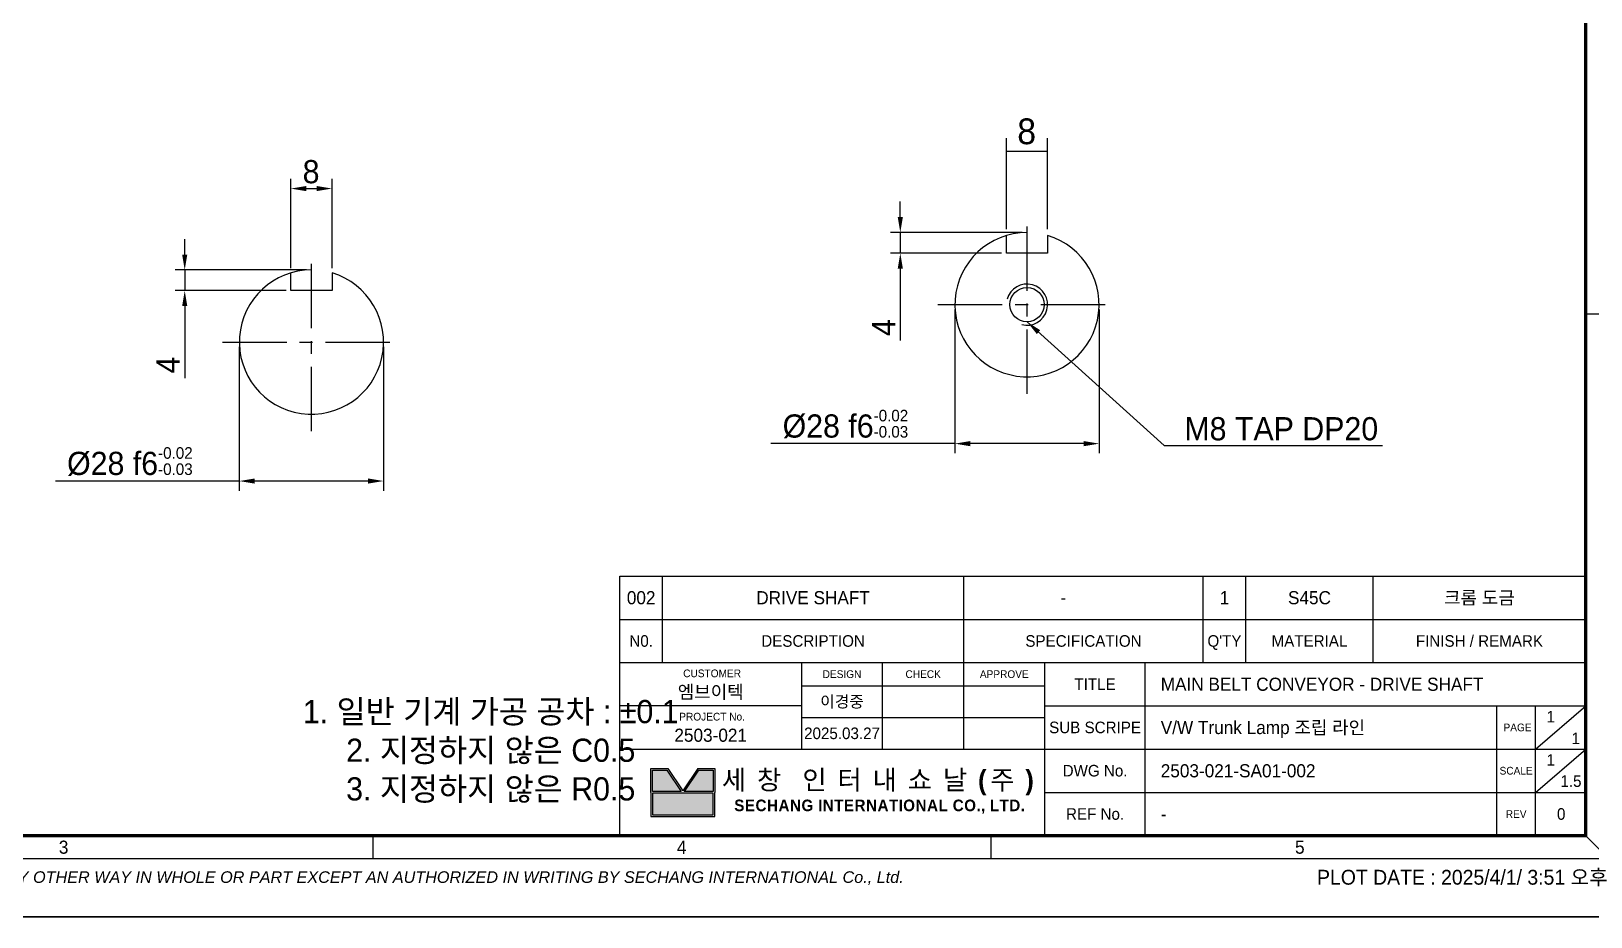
# Model space of a CAD drawing. Header units: inches. Extents: x 0 to 23821, y 0 to 11279.
# Drawn here: x 17371.7 to 17674.5, y 0 to 171.9 of the extents above; entities that cross this region are included whole.
import ezdxf
from ezdxf.enums import TextEntityAlignment as Align

# ---------------------------------------------------------------- set-up
doc = ezdxf.new("R2010")
doc.units = ezdxf.units.IN
doc.header["$LTSCALE"] = 10
doc.header["$MEASUREMENT"] = 0
doc.linetypes.add('CENTER', pattern=[2, 1.25, -0.25, 0.25, -0.25])
doc.layers.get('Defpoints').update_dxf_attribs({"color": 8})
for name, color, linetype in [('11', 1, 'CENTER'), ('D', 3, 'Continuous'), ('T', 3, 'Continuous')]:
    doc.layers.add(name, color=color, linetype=linetype)
doc.styles.add('SCI', font='')
doc.styles.get('SCI').set_extended_font_data('Gulim')
doc.dimstyles.new('SCH', dxfattribs={"dimtxt": 2.5, "dimasz": 2, "dimexe": 1.25, "dimexo": 0.625, "dimtad": 1, "dimdec": 8, "dimtxsty": 'SCI', "dimcen": 2.5, "dimclrd": 4, "dimclre": 4, "dimclrt": 7, "dimadec": 8, "dimazin": 2, "dimtfac": 1, "dimtdec": 8, "dimtmove": 0, "dimatfit": 3, "dimfxl": 1, "dimarcsym": 0})
doc.dimstyles.new('SCH$0', dxfattribs={"dimtxt": 2.5, "dimasz": 2, "dimexe": 1.25, "dimexo": 0.625, "dimtad": 1, "dimdec": 3, "dimtxsty": 'SCI', "dimcen": 2.5, "dimclrd": 4, "dimclre": 4, "dimclrt": 7, "dimadec": 8, "dimazin": 2, "dimtfac": 1, "dimtdec": 3, "dimtmove": 0, "dimatfit": 3, "dimfxl": 1, "dimarcsym": 0})

# ---------------------------------------------------------------- blocks, each defined once
blk = doc.blocks.new('A$C82e70aa9')
h = blk.add_hatch(color=5)
h.dxf.hatch_style = 1
h.paths.add_polyline_path([(290.08, -278.01), (288.21, -278.01), (288.21, -280.8), (291.94, -280.8)])
h.paths.add_polyline_path([(296.06, -278.01), (294.19, -278.01), (292.33, -280.8), (296.06, -280.8)])
h.paths.add_polyline_path([(296.06, -281), (288.21, -281), (288.21, -283.79), (296.06, -283.79)])
for p, q in [((412, -219), (409, -219)), ((284, -252.9), (409, -252.9)), ((284, -286.5), (284, -252.9)), ((409, -252.9), (409, -286.5)), ((284, -258.5), (409, -258.5)), ((284, -264.1), (409, -264.1)), ((307.5, -264.1), (307.5, -275.3)), ((318, -275.3), (318, -264.1)), ((328.5, -275.3), (328.5, -264.1)), ((339, -286.5), (339, -264.1)), ((307.5, -267.1), (339, -267.1)), ((397.5, -286.5), (397.5, -269.7)), ((402.5, -275.3), (409, -269.7)), ((402.5, -286.5), (402.5, -269.7)), ((284, -275.3), (409, -275.3)), ((402.5, -280.9), (409, -275.3)), ((288, -280.9), (288, -277.8)), ((288, -277.8), (290.19, -277.8)), ((288.21, -280.8), (288.21, -278.01)), ((288.21, -278.01), (290.08, -278.01)), ((290.08, -278.01), (291.94, -280.8)), ((290.19, -277.8), (292.13, -280.71)), ((294.08, -277.8), (292.13, -280.71)), ((294.19, -278.01), (292.33, -280.8)), ((294.08, -277.8), (296.27, -277.8)), ((294.19, -278.01), (296.06, -278.01)), ((296.06, -278.01), (296.06, -280.8)), ((296.27, -277.8), (296.27, -280.9)), ((288, -280.9), (288, -284)), ((291.94, -280.8), (288.21, -280.8)), ((296.06, -281), (288.21, -281)), ((288.21, -281), (288.21, -283.79)), ((296.06, -280.8), (292.33, -280.8)), ((296.06, -283.79), (296.06, -281)), ((296.27, -284), (296.27, -280.9)), ((288, -284), (296.27, -284)), ((288.21, -283.79), (296.06, -283.79)), ((284, -286.5), (409, -286.5))]:
    blk.add_line(p, q)
at = {"color": 2}
for p, q in [((252, -286.5), (252, -289.5)), ((332, -286.5), (332, -289.5)), ((409, -286.5), (412, -289.5))]:
    blk.add_line(p, q, dxfattribs=at)
at = {"color": 1}
blk.add_lwpolyline([(0, 0), (420, 0), (420, -297), (0, -297)], close=True, dxfattribs=at)
at = {"color": 2}
blk.add_lwpolyline([(12, -7.5), (412, -7.5), (412, -289.5), (12, -289.5)], close=True, dxfattribs=at)
at = {"const_width": 0.4}
blk.add_lwpolyline([(15, -10.5), (409, -10.5), (409, -286.5), (15, -286.5)], close=True, dxfattribs=at)
at = {"layer": 'D'}
for p, q in [((289.5, -258.5), (289.5, -252.9)), ((328.5, -258.5), (328.5, -252.9)), ((359.5, -258.5), (359.5, -252.9)), ((365, -258.5), (365, -252.9)), ((381.5, -258.5), (381.5, -252.9)), ((289.5, -264.1), (289.5, -258.5)), ((328.5, -264.1), (328.5, -258.5)), ((359.5, -264.1), (359.5, -258.5)), ((365, -264.1), (365, -258.5)), ((381.5, -264.1), (381.5, -258.5)), ((352, -286.5), (352, -264.1)), ((307.5, -269.7), (284, -269.7)), ((339, -269.7), (409, -269.7)), ((307.5, -271.2), (339, -271.2)), ((339, -280.9), (409, -280.9))]:
    blk.add_line(p, q, dxfattribs=at)
at = {"style": 'SCI'}
for s, p in [('N0.', (286.75, -261.3)), ('DESCRIPTION', (309, -261.3)), ('SPECIFICATION', (344, -261.3)), ("Q'TY", (362.25, -261.3)), ('MATERIAL', (373.25, -261.3)), ('FINISH / REMARK', (395.25, -261.3)), ('이경중', (312.75, -269.15))]:
    blk.add_text(s, height=1.5, dxfattribs=at).set_placement(p, align=Align.MIDDLE_CENTER)
at = {"linetype": 'Continuous', "style": 'SCI'}
blk.add_text('PLOT DATE : 2025/4/1/ 3:51 오후', height=1.92, dxfattribs=at).set_placement((411.86, -292.84), align=Align.RIGHT)
at = {"style": 'SCI'}
for s, insert, char_height, width, attachment_point in [(' CUSTOMER', (295.75, -265.5), 1, 23.5, 5), ('DESIGN', (312.75, -265.6), 1, 10.5, 5), ('CHECK', (323.25, -265.6), 1, 10.5, 5), ('APPROVE', (333.75, -265.6), 1, 10.5, 5), ('TITLE', (345.5, -266.9), 1.5, 13, 5), ('\\pi1.42726;1', (402.5, -271.1), 1.5, 3.25, 4), (' PROJECT No.', (295.75, -271.1), 1, 23.5, 5), ('SUB SCRIPE', (345.5, -272.5), 1.5, 13, 5), (' PAGE', (400, -272.5), 1, 5, 5), ('\\pi1.42726;1', (405.75, -273.9), 1.5, 3.25, 4), ('\\pi1.42726;1', (402.5, -276.7), 1.5, 3.25, 4), ('{\\fGulim|b1|i0|c129|p50;\\T1.45;세창 인터내쇼날(주)}', (317.63, -279.65), 2.5, 38.7333, 5), ('DWG No.', (345.5, -278.1), 1.5, 13, 5), ('SCALE', (400, -278.1), 1, 5, 5), ('{\\fGulim|b1|i0|c129|p50;\\T1.05;SECHANG INTERNATIONAL CO., LTD.}', (317.63, -282.75), 1.5, 38.7333, 5), ('REF No.', (345.5, -283.7), 1.5, 13, 5), ('REV', (400, -283.7), 1, 5, 5)]:
    blk.add_mtext(s, dxfattribs=dict(at, insert=insert, char_height=char_height, width=width, attachment_point=attachment_point))
at = {"color": 2, "attachment_point": 5, "style": 'SCI'}
for s, insert, char_height, width in [('1. 일반 기계 가공 공차 : ±0.1\\P2. 지정하지 않은 C0.5\\P3. 지정하지 않은 R0.5', (267.28, -275.6), 3, 83.5818), ('3', (212, -288), 1.7, 80), ('4', (292, -288), 1.7, 80), ('5', (372, -288), 1.7, 80)]:
    blk.add_mtext(s, dxfattribs=dict(at, insert=insert, char_height=char_height, width=width))
at = {"color": 3, "insert": (12, -292), "char_height": 1.5, "width": 400.0238, "attachment_point": 4, "style": 'SCI'}
blk.add_mtext('{\\fArial|b0|i1|c0|p34;THIS DRAWING CONTAINS CONFIDENTIAL INFORMATION PROPRIETARY TO SECHANG INTERNATIONAL Co., Ltd.   IT MUST NOT BE REPRODUCED OR DISCLOSED TO OTHERS OR USED IN  ANY OTHER WAY IN WHOLE OR PART EXCEPT AN AUTHORIZED IN WRITING BY SECHANG INTERNATIONAL Co., Ltd.  }', dxfattribs=at)
blk = doc.blocks.new('*D489')
at = {"color": 4, "lineweight": -2, "transparency": 16777216}
for p, q in [((17401.51, 128.58), (17401.51, 131.58)), ((17425.18, 125.58), (17399.63, 125.58)), ((17401.51, 125.58), (17401.51, 121.58)), ((17421.18, 121.58), (17399.63, 121.58)), ((17401.51, 118.58), (17401.51, 104.59))]:
    blk.add_line(p, q, dxfattribs=at)
at = {"color": 4, "transparency": 16777216}
for points in [[(17401.01, 128.58), (17402.01, 128.58), (17401.51, 125.58)], [(17401.01, 118.58), (17402.01, 118.58), (17401.51, 121.58)]]:
    blk.add_solid(points, dxfattribs=at)
at = {"layer": 'Defpoints', "color": 0, "transparency": 16777216}
for p in [(17401.51, 125.58), (17426.11, 125.58), (17422.11, 121.58)]:
    blk.add_point(p, dxfattribs=at)
at = {"color": 7, "transparency": 16777216, "insert": (17398.26, 107.11), "char_height": 4.5, "attachment_point": 5, "rotation": 90, "style": 'SCI'}
blk.add_mtext('4', dxfattribs=at)
blk = doc.blocks.new('*D490')
at = {"color": 4, "lineweight": -2, "transparency": 16777216}
for p, q in [((17422.11, 125.93), (17422.11, 143.26)), ((17430.11, 125.93), (17430.11, 143.26)), ((17425.11, 141.38), (17427.11, 141.38))]:
    blk.add_line(p, q, dxfattribs=at)
at = {"color": 4, "transparency": 16777216}
for points in [[(17425.11, 141.88), (17425.11, 140.88), (17422.11, 141.38)], [(17427.11, 141.88), (17427.11, 140.88), (17430.11, 141.38)]]:
    blk.add_solid(points, dxfattribs=at)
at = {"layer": 'Defpoints', "color": 0, "transparency": 16777216}
for p in [(17430.11, 141.38), (17422.11, 125), (17430.11, 125)]:
    blk.add_point(p, dxfattribs=at)
at = {"color": 7, "transparency": 16777216, "insert": (17426.04, 144.63), "char_height": 4.5, "attachment_point": 5, "style": 'SCI'}
blk.add_mtext('8', dxfattribs=at)
blk = doc.blocks.new('*D491')
at = {"color": 4, "lineweight": -2, "transparency": 16777216}
for p, q in [((17412.11, 110.64), (17412.11, 82.72)), ((17440.11, 110.64), (17440.11, 82.72)), ((17412.11, 84.6), (17376.39, 84.6)), ((17437.11, 84.6), (17415.11, 84.6))]:
    blk.add_line(p, q, dxfattribs=at)
at = {"color": 4, "transparency": 16777216}
for points in [[(17415.11, 85.1), (17415.11, 84.1), (17412.11, 84.6)], [(17437.11, 85.1), (17437.11, 84.1), (17440.11, 84.6)]]:
    blk.add_solid(points, dxfattribs=at)
at = {"layer": 'Defpoints', "color": 0, "transparency": 16777216}
for p in [(17412.11, 111.58), (17440.11, 111.58), (17440.11, 84.6)]:
    blk.add_point(p, dxfattribs=at)
at = {"color": 7, "transparency": 16777216, "insert": (17390.86, 88.39), "char_height": 4.5, "attachment_point": 5, "style": 'SCI'}
blk.add_mtext('%%C28 f6{\\H0.5x;\\S-0.02^ -0.03;}', dxfattribs=at)
blk = doc.blocks.new('*D493')
at = {"color": 4, "lineweight": -2, "transparency": 16777216}
for p, q in [((17540.44, 135.84), (17540.44, 138.84)), ((17564.1, 132.84), (17538.56, 132.84)), ((17540.44, 132.84), (17540.44, 128.84)), ((17560.1, 128.84), (17538.56, 128.84)), ((17540.44, 125.84), (17540.44, 111.86))]:
    blk.add_line(p, q, dxfattribs=at)
at = {"color": 4, "transparency": 16777216}
for points in [[(17539.94, 135.84), (17540.94, 135.84), (17540.44, 132.84)], [(17539.94, 125.84), (17540.94, 125.84), (17540.44, 128.84)]]:
    blk.add_solid(points, dxfattribs=at)
at = {"layer": 'Defpoints', "color": 0, "transparency": 16777216}
for p in [(17540.44, 132.84), (17565.04, 132.84), (17561.04, 128.84)]:
    blk.add_point(p, dxfattribs=at)
at = {"color": 7, "transparency": 16777216, "insert": (17537.19, 114.37), "char_height": 4.5, "attachment_point": 5, "rotation": 90, "style": 'SCI'}
blk.add_mtext('4', dxfattribs=at)
blk = doc.blocks.new('*D494')
at = {"color": 4, "lineweight": -2, "transparency": 16777216}
for p, q in [((17561.04, 133.51), (17561.04, 151.15)), ((17561.04, 148.65), (17569.04, 148.65)), ((17569.04, 133.51), (17569.04, 151.15))]:
    blk.add_line(p, q, dxfattribs=at)
at = {"layer": 'Defpoints', "color": 0, "transparency": 16777216}
for p in [(17569.04, 148.65), (17561.04, 132.26), (17569.04, 132.26)]:
    blk.add_point(p, dxfattribs=at)
at = {"color": 7, "transparency": 16777216, "insert": (17564.97, 152.46), "char_height": 5, "attachment_point": 5, "style": 'SCI'}
blk.add_mtext('8', dxfattribs=at)
blk = doc.blocks.new('*D495')
at = {"color": 4, "lineweight": -2, "transparency": 16777216}
for p, q in [((17551.04, 117.91), (17551.04, 89.99)), ((17579.04, 117.91), (17579.04, 89.99)), ((17551.04, 91.86), (17515.32, 91.86)), ((17576.04, 91.86), (17554.04, 91.86))]:
    blk.add_line(p, q, dxfattribs=at)
at = {"color": 4, "transparency": 16777216}
for points in [[(17554.04, 92.36), (17554.04, 91.36), (17551.04, 91.86)], [(17576.04, 92.36), (17576.04, 91.36), (17579.04, 91.86)]]:
    blk.add_solid(points, dxfattribs=at)
at = {"layer": 'Defpoints', "color": 0, "transparency": 16777216}
for p in [(17551.04, 118.84), (17579.04, 118.84), (17579.04, 91.86)]:
    blk.add_point(p, dxfattribs=at)
at = {"color": 7, "transparency": 16777216, "insert": (17529.78, 95.65), "char_height": 4.5, "attachment_point": 5, "style": 'SCI'}
blk.add_mtext('%%C28 f6{\\H0.5x;\\S-0.02^ -0.03;}', dxfattribs=at)
blk = doc.blocks.new('A$Cc2cc434e')
for p, q in [((-4, 10), (-4, 13.42)), ((4, 13.42), (4, 10)), ((4, 10), (-4, 10))]:
    blk.add_line(p, q)
blk.add_circle((0, 0), 3.32)
blk.add_arc((0, 0), 14, 90, 73.3985)
at = {"layer": '11'}
for p, q in [((0, -17.3), (0, 17.3)), ((-17.3, 0), (17.3, 0))]:
    blk.add_line(p, q, dxfattribs=at)
at = {"layer": 'T'}
blk.add_arc((0, 0), 4, 255, 165, dxfattribs=at)

msp = doc.modelspace()

# ---------------------------------------------------------------- linework, layer by layer
for p, q in [((17422.11256596, 121.58056187), (17422.11256596, 124.99696974)), ((17430.11256596, 124.99696974), (17430.11256596, 121.58056187)), ((17430.11256596, 121.58056187), (17422.11256596, 121.58056187))]:
    msp.add_line(p, q)
msp.add_lwpolyline([(16750, 0), (19083.06955025, 0), (19083.06955025, 754.62693164), (16750, 754.62693164)], close=True)
msp.add_arc((17426.11256596, 111.58056187), 14, 90, 73.3984504008)
at = {"layer": '11'}
for p, q in [((17426.11256596, 94.28056187), (17426.11256596, 128.88056187)), ((17408.81256596, 111.58056187), (17443.41256596, 111.58056187))]:
    msp.add_line(p, q, dxfattribs=at)

# ---------------------------------------------------------------- block references
at = {"xscale": 1.5, "yscale": 1.5, "zscale": 1.5}
msp.add_blockref('A$C82e70aa9', (17060, 445.5), dxfattribs=at)
msp.add_blockref('A$Cc2cc434e', (17565.0401227, 118.84499385))

# ---------------------------------------------------------------- texts
at = {"style": 'SCI'}
for s, height, p in [('002', 2.55, (17490.125, 61.95)), ('DRIVE SHAFT', 2.55, (17523.5, 61.95)), ('1', 2.55, (17603.375, 61.95)), ('S45C', 2.55, (17619.875, 61.95)), ('크롬 도금', 2.55, (17652.875, 61.95)), ('엠브이텍', 2.55, (17503.625, 43.65536101)), ('2503-021', 2.55, (17503.625, 35.25536101)), ('2025.03.27', 2.25, (17529.125, 35.625)), ('1.5', 2.25, (17670.6443296, 26.34836259))]:
    msp.add_text(s, height=height, dxfattribs=at).set_placement(p, align=Align.MIDDLE_CENTER)
msp.add_text('-', height=2.55, dxfattribs=at).set_placement((17571.51967377, 60.70216378))
for s, p in [('MAIN BELT CONVEYOR - DRIVE SHAFT', (17591, 45.15)), ('V/W Trunk Lamp 조립 라인', (17591, 36.75)), ('2503-021-SA01-002', (17591, 28.35)), ('-', (17591, 19.95))]:
    msp.add_text(s, height=2.55, dxfattribs=at).set_placement(p, align=Align.MIDDLE_LEFT)
at = {"color": 7, "insert": (17595.58997221, 92.44097204), "char_height": 4.5, "attachment_point": 7, "style": 'SCI'}
msp.add_mtext('M8 TAP DP20', dxfattribs=at)
at = {"insert": (17663.75, 19.95), "char_height": 2.25, "width": 9.75, "attachment_point": 4, "style": 'SCI'}
msp.add_mtext('\\pi4.18292;0', dxfattribs=at)

# ---------------------------------------------------------------- dimensions: what is measured, and where the dimension line sits
for base, p1, p2, override, picture, middle in [((17569.0401226998, 148.6473860082), (17561.0401226998, 132.2614017163), (17569.0401226998, 132.2614017163), {"dimscale": 2, "dimdec": 8, "dimtdec": 8}, '*D494', (17564.9682716972, 148.6473860082)), ((17430.11256596, 141.38295403), (17422.11256596, 124.99696974), (17430.11256596, 124.99696974), {"dimscale": 1.5, "dimtxt": 3}, '*D490', (17426.04071496, 141.38295403))]:
    dim = msp.add_linear_dim(base=base, p1=p1, p2=p2, dimstyle='SCH$0', override=override)
    dim.commit()
    dim.dimension.update_dxf_attribs({"geometry": picture, "text_midpoint": middle, "dimtype": 160})
for base, p1, p2, picture, middle in [((17540.43544203, 132.84499385), (17561.0401227, 128.84499385), (17565.0401227, 132.84499385), '*D493', (17540.43544203, 114.37029345)), ((17401.50788529, 125.58056187), (17422.11256596, 121.58056187), (17426.11256596, 125.58056187), '*D489', (17401.50788529, 107.10586147))]:
    dim = msp.add_linear_dim(base=base, p1=p1, p2=p2, angle=90, dimstyle='SCH$0', override={"dimscale": 1.5, "dimtxt": 3})
    dim.commit()
    dim.dimension.update_dxf_attribs({"geometry": picture, "text_midpoint": middle, "dimtype": 160})
for base, p1, p2, picture, middle in [((17579.0401227, 91.86230019), (17551.0401227, 118.84499385), (17579.0401227, 118.84499385), '*D495', (17529.78313202, 91.86230019)), ((17440.11256596, 84.59786821), (17412.11256596, 111.58056187), (17440.11256596, 111.58056187), '*D491', (17390.85557528, 84.59786821))]:
    dim = msp.add_linear_dim(base=base, p1=p1, p2=p2, text='%%C<> f6{\\H0.5x;\\S-0.02^ -0.03;}', dimstyle='SCH$0', override={"dimscale": 1.5, "dimtxt": 3})
    dim.commit()
    dim.dimension.update_dxf_attribs({"geometry": picture, "text_midpoint": middle, "dimtype": 160})

# ---------------------------------------------------------------- leaders
at = {"annotation_type": 0, "has_hookline": 1, "hookline_direction": 0, "text_width": 38.46271638}
msp.add_leader([(17565.0401227, 115.5215762), (17591.65247221, 91.50347204), (17594.65247221, 91.50347204)], dimstyle='SCH', override={"dimscale": 1.5, "dimtxt": 3, "dimgap": 0.625, "dimtad": 1}, dxfattribs=at)

doc.saveas('drawing.dxf')
